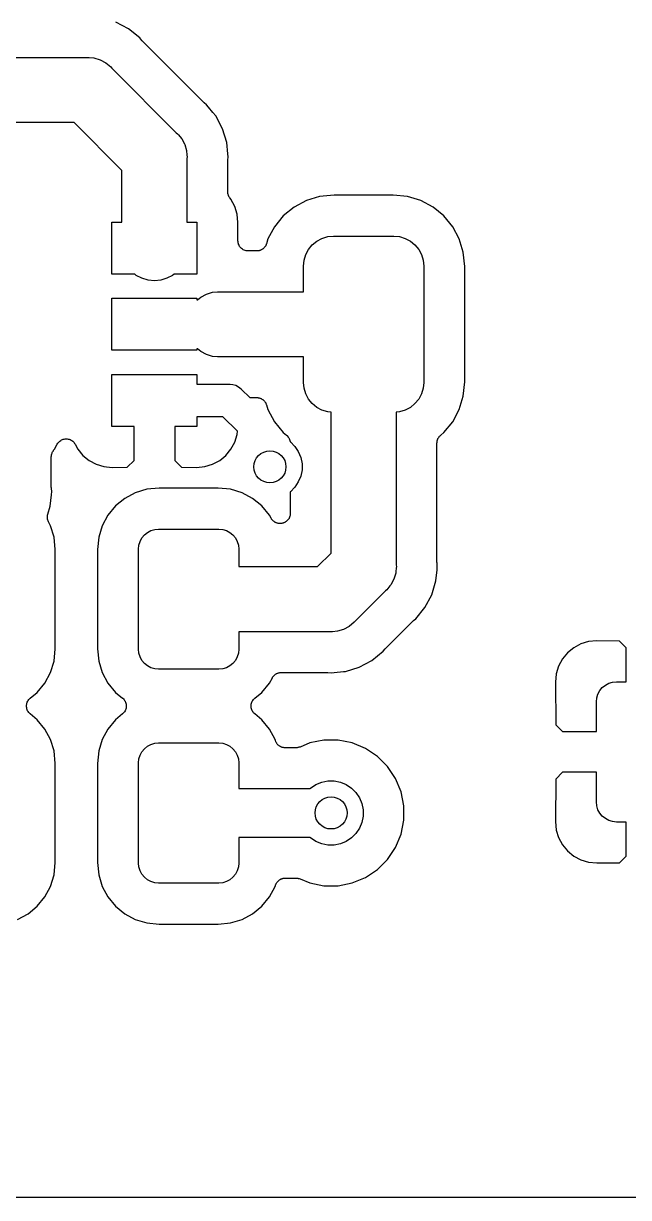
# Model space of a CAD drawing. Extents: x 105 to 193.4, y -145.7 to -72.2.
# Drawn here: x 135.41 to 142.95, y -145.67 to -131.03 of the extents above; entities that cross this region are included whole.
import ezdxf

# ---------------------------------------------------------------- set-up
doc = ezdxf.new("R2010")
doc.units = 0
doc.layers.add('BLACK', color=7, linetype='CONTINUOUS')

msp = doc.modelspace()

# ---------------------------------------------------------------- linework, layer by layer
at = {"layer": 'BLACK', "linetype": 'CONTINUOUS'}
for p, q in [((136.721, -131.092), (136.562, -131.007)), ((136.861, -131.206), (136.721, -131.092)), ((136.885, -131.236), (136.861, -131.206)), ((136.889, -131.24), (136.885, -131.236)), ((136.892, -131.244), (136.889, -131.24)), ((136.894, -131.246), (136.892, -131.244)), ((137.654, -132.006), (136.894, -131.246)), ((134.235, -131.45), (136.191, -131.45)), ((136.191, -131.45), (136.211, -131.448)), ((136.211, -131.448), (136.231, -131.45)), ((136.231, -131.45), (136.231, -131.45)), ((136.231, -131.45), (136.29, -131.455)), ((136.29, -131.455), (136.367, -131.479)), ((136.367, -131.479), (136.438, -131.516)), ((136.438, -131.516), (136.5, -131.567)), ((136.5, -131.567), (136.512, -131.583)), ((136.512, -131.583), (137.317, -132.388)), ((137.659, -132.01), (137.654, -132.006)), ((137.662, -132.014), (137.659, -132.01)), ((137.664, -132.015), (137.662, -132.014)), ((137.694, -132.039), (137.664, -132.015)), ((137.718, -132.07), (137.694, -132.039)), ((137.771, -132.134), (137.718, -132.07)), ((137.718, -132.07), (137.718, -132.07)), ((137.808, -132.179), (137.771, -132.134)), ((137.771, -132.134), (137.771, -132.134)), ((137.893, -132.338), (137.808, -132.179)), ((136.042, -132.262), (134.235, -132.262)), ((136.638, -132.858), (136.042, -132.262)), ((137.317, -132.388), (137.333, -132.4)), ((137.945, -132.51), (137.893, -132.338)), ((137.333, -132.4), (137.345, -132.416)), ((137.345, -132.416), (137.345, -132.416)), ((137.345, -132.416), (137.36, -132.433)), ((137.36, -132.433), (137.384, -132.462)), ((137.384, -132.462), (137.418, -132.527)), ((137.418, -132.527), (137.421, -132.533)), ((137.421, -132.533), (137.445, -132.61)), ((137.959, -132.65), (137.945, -132.51)), ((137.445, -132.61), (137.445, -132.611)), ((137.445, -132.611), (137.45, -132.669)), ((137.45, -132.669), (137.45, -132.669)), ((137.45, -132.669), (137.452, -132.689)), ((137.959, -132.651), (137.959, -132.65)), ((137.963, -132.689), (137.959, -132.651)), ((137.452, -132.689), (137.45, -132.709)), ((137.45, -132.709), (137.45, -133.502)), ((137.958, -132.739), (137.959, -132.733)), ((137.958, -132.74), (137.958, -132.739)), ((137.958, -133.124), (137.958, -132.74)), ((137.959, -132.728), (137.963, -132.689)), ((137.959, -132.733), (137.959, -132.728)), ((136.638, -133.502), (136.638, -132.858)), ((137.959, -133.13), (137.958, -133.124)), ((137.959, -133.135), (137.959, -133.13)), ((137.96, -133.142), (137.959, -133.135)), ((137.961, -133.149), (137.96, -133.142)), ((137.962, -133.154), (137.961, -133.149)), ((137.963, -133.16), (137.962, -133.154)), ((137.966, -133.166), (137.963, -133.16)), ((137.968, -133.173), (137.966, -133.166)), ((137.971, -133.177), (137.968, -133.173)), ((137.973, -133.183), (137.971, -133.177)), ((137.976, -133.188), (137.973, -133.183)), ((137.98, -133.194), (137.976, -133.188)), ((137.983, -133.199), (137.98, -133.194)), ((137.986, -133.203), (137.983, -133.199)), ((137.987, -133.205), (137.986, -133.203)), ((137.998, -133.218), (137.987, -133.205)), ((138.046, -133.307), (137.998, -133.218)), ((138.938, -133.234), (138.785, -133.316)), ((139.104, -133.184), (138.938, -133.234)), ((139.283, -133.166), (139.104, -133.184)), ((140.021, -133.166), (139.283, -133.166)), ((140.2, -133.184), (140.021, -133.166)), ((140.366, -133.234), (140.2, -133.184)), ((140.519, -133.316), (140.366, -133.234)), ((138.075, -133.402), (138.046, -133.307)), ((138.085, -133.508), (138.075, -133.402)), ((138.785, -133.316), (138.651, -133.426)), ((140.653, -133.426), (140.519, -133.316)), ((136.514, -134.152), (136.514, -133.502)), ((136.514, -133.502), (136.638, -133.502)), ((137.45, -133.502), (137.574, -133.502)), ((137.574, -133.502), (137.574, -134.152)), ((138.085, -133.736), (138.085, -133.508)), ((138.541, -133.56), (138.459, -133.713)), ((138.651, -133.426), (138.541, -133.56)), ((140.763, -133.56), (140.653, -133.426)), ((140.845, -133.713), (140.763, -133.56)), ((139.069, -133.74), (139.133, -133.706)), ((139.133, -133.706), (139.204, -133.684)), ((139.204, -133.684), (139.277, -133.677)), ((139.277, -133.677), (140.027, -133.677)), ((140.027, -133.677), (140.1, -133.684)), ((140.1, -133.684), (140.171, -133.706)), ((140.171, -133.706), (140.235, -133.74)), ((138.086, -133.748), (138.085, -133.736)), ((138.087, -133.759), (138.086, -133.748)), ((138.087, -133.76), (138.087, -133.759)), ((138.091, -133.772), (138.087, -133.76)), ((138.087, -133.76), (138.087, -133.76)), ((138.094, -133.783), (138.091, -133.772)), ((138.095, -133.784), (138.094, -133.783)), ((138.1, -133.795), (138.095, -133.784)), ((138.095, -133.784), (138.095, -133.784)), ((138.106, -133.805), (138.1, -133.795)), ((138.106, -133.806), (138.106, -133.805)), ((138.106, -133.805), (138.106, -133.805)), ((138.114, -133.815), (138.106, -133.806)), ((138.121, -133.824), (138.114, -133.815)), ((138.122, -133.825), (138.121, -133.824)), ((138.131, -133.833), (138.122, -133.825)), ((138.122, -133.825), (138.122, -133.825)), ((138.14, -133.84), (138.131, -133.833)), ((138.141, -133.841), (138.14, -133.84)), ((138.152, -133.847), (138.141, -133.841)), ((138.141, -133.841), (138.141, -133.841)), ((138.162, -133.852), (138.152, -133.847)), ((138.163, -133.853), (138.162, -133.852)), ((138.162, -133.852), (138.162, -133.852)), ((138.174, -133.856), (138.163, -133.853)), ((138.361, -133.855), (138.355, -133.857)), ((138.368, -133.853), (138.361, -133.855)), ((138.373, -133.85), (138.368, -133.853)), ((138.378, -133.848), (138.373, -133.85)), ((138.384, -133.845), (138.378, -133.848)), ((138.39, -133.841), (138.384, -133.845)), ((138.394, -133.838), (138.39, -133.841)), ((138.399, -133.835), (138.394, -133.838)), ((138.404, -133.83), (138.399, -133.835)), ((138.409, -133.826), (138.404, -133.83)), ((138.413, -133.821), (138.409, -133.826)), ((138.417, -133.817), (138.413, -133.821)), ((138.42, -133.812), (138.417, -133.817)), ((138.425, -133.807), (138.42, -133.812)), ((138.427, -133.802), (138.425, -133.807)), ((138.431, -133.797), (138.427, -133.802)), ((138.433, -133.791), (138.431, -133.797)), ((138.436, -133.785), (138.433, -133.791)), ((138.438, -133.779), (138.436, -133.785)), ((138.44, -133.774), (138.438, -133.779)), ((138.441, -133.772), (138.44, -133.774)), ((138.459, -133.713), (138.441, -133.772)), ((138.931, -133.908), (138.965, -133.844)), ((138.965, -133.844), (139.012, -133.787)), ((139.012, -133.787), (139.069, -133.74)), ((140.235, -133.74), (140.292, -133.787)), ((140.292, -133.787), (140.339, -133.844)), ((140.339, -133.844), (140.373, -133.908)), ((140.895, -133.879), (140.845, -133.713)), ((138.186, -133.86), (138.174, -133.856)), ((138.187, -133.86), (138.186, -133.86)), ((138.186, -133.86), (138.186, -133.86)), ((138.198, -133.861), (138.187, -133.86)), ((138.21, -133.863), (138.198, -133.861)), ((138.211, -133.863), (138.21, -133.863)), ((138.212, -133.863), (138.211, -133.863)), ((138.211, -133.863), (138.211, -133.863)), ((138.211, -133.863), (138.211, -133.863)), ((138.319, -133.863), (138.212, -133.863)), ((138.325, -133.862), (138.319, -133.863)), ((138.331, -133.862), (138.325, -133.862)), ((138.337, -133.861), (138.331, -133.862)), ((138.344, -133.86), (138.337, -133.861)), ((138.35, -133.859), (138.344, -133.86)), ((138.355, -133.857), (138.35, -133.859)), ((138.902, -134.052), (138.909, -133.979)), ((138.909, -133.979), (138.931, -133.908)), ((140.373, -133.908), (140.395, -133.979)), ((140.395, -133.979), (140.402, -134.052)), ((140.913, -134.058), (140.895, -133.879)), ((138.902, -134.371), (138.902, -134.052)), ((140.402, -134.052), (140.402, -135.502)), ((140.913, -135.496), (140.913, -134.058)), ((136.799, -134.152), (136.514, -134.152)), ((136.817, -134.167), (136.799, -134.152)), ((136.888, -134.204), (136.817, -134.167)), ((136.964, -134.228), (136.888, -134.204)), ((137.044, -134.235), (136.964, -134.228)), ((137.124, -134.228), (137.044, -134.235)), ((137.2, -134.204), (137.124, -134.228)), ((137.271, -134.167), (137.2, -134.204)), ((137.289, -134.152), (137.271, -134.167)), ((137.574, -134.152), (137.289, -134.152)), ((137.58, -134.472), (137.622, -134.437)), ((137.622, -134.437), (137.693, -134.4)), ((137.693, -134.4), (137.769, -134.376)), ((137.769, -134.376), (137.829, -134.371)), ((137.829, -134.371), (138.902, -134.371)), ((136.514, -135.102), (136.514, -134.452)), ((136.514, -134.452), (137.574, -134.452)), ((137.574, -134.452), (137.574, -134.472)), ((137.574, -134.472), (137.58, -134.472)), ((137.574, -135.102), (136.514, -135.102)), ((137.58, -135.082), (137.574, -135.082)), ((137.574, -135.082), (137.574, -135.102)), ((137.622, -135.117), (137.58, -135.082)), ((137.693, -135.154), (137.622, -135.117)), ((137.769, -135.178), (137.693, -135.154)), ((137.829, -135.183), (137.769, -135.178)), ((138.902, -135.183), (137.829, -135.183)), ((138.902, -135.502), (138.902, -135.183)), ((136.514, -136.052), (136.514, -135.402)), ((136.514, -135.402), (137.574, -135.402)), ((137.574, -135.402), (137.574, -135.524)), ((137.574, -135.524), (137.97, -135.524)), ((137.97, -135.524), (137.98, -135.523)), ((137.98, -135.523), (137.99, -135.524)), ((137.99, -135.524), (137.99, -135.524)), ((137.99, -135.524), (138.02, -135.527)), ((138.02, -135.527), (138.059, -135.538)), ((138.059, -135.538), (138.094, -135.557)), ((138.094, -135.557), (138.125, -135.583)), ((138.125, -135.583), (138.131, -135.59)), ((138.131, -135.59), (138.232, -135.691)), ((138.909, -135.575), (138.902, -135.502)), ((138.931, -135.646), (138.909, -135.575)), ((140.395, -135.575), (140.373, -135.646)), ((140.402, -135.502), (140.395, -135.575)), ((140.895, -135.675), (140.913, -135.496)), ((138.232, -135.691), (138.319, -135.691)), ((138.319, -135.691), (138.321, -135.691)), ((138.321, -135.691), (138.327, -135.692)), ((138.327, -135.692), (138.333, -135.692)), ((138.333, -135.692), (138.339, -135.693)), ((138.339, -135.693), (138.346, -135.694)), ((138.346, -135.694), (138.351, -135.696)), ((138.351, -135.696), (138.357, -135.697)), ((138.357, -135.697), (138.363, -135.7)), ((138.363, -135.7), (138.369, -135.702)), ((138.369, -135.702), (138.374, -135.704)), ((138.374, -135.704), (138.38, -135.707)), ((138.38, -135.707), (138.385, -135.71)), ((138.385, -135.71), (138.391, -135.714)), ((138.391, -135.714), (138.396, -135.717)), ((138.396, -135.717), (138.4, -135.72)), ((138.4, -135.72), (138.405, -135.725)), ((138.405, -135.725), (138.41, -135.73)), ((138.41, -135.73), (138.414, -135.734)), ((138.414, -135.734), (138.418, -135.738)), ((138.418, -135.738), (138.421, -135.744)), ((138.421, -135.744), (138.426, -135.749)), ((138.426, -135.749), (138.428, -135.754)), ((138.428, -135.754), (138.431, -135.759)), ((138.431, -135.759), (138.434, -135.765)), ((138.965, -135.71), (138.931, -135.646)), ((139.012, -135.767), (138.965, -135.71)), ((140.339, -135.71), (140.292, -135.767)), ((140.373, -135.646), (140.339, -135.71)), ((140.845, -135.841), (140.895, -135.675)), ((138.434, -135.765), (138.437, -135.771)), ((138.437, -135.771), (138.439, -135.776)), ((138.439, -135.776), (138.441, -135.782)), ((138.441, -135.782), (138.459, -135.841)), ((138.459, -135.841), (138.541, -135.994)), ((139.069, -135.814), (139.012, -135.767)), ((139.133, -135.848), (139.069, -135.814)), ((139.204, -135.87), (139.133, -135.848)), ((139.246, -135.874), (139.204, -135.87)), ((139.246, -137.632), (139.246, -135.874)), ((140.1, -135.87), (140.058, -135.874)), ((140.058, -135.874), (140.058, -137.78)), ((140.171, -135.848), (140.1, -135.87)), ((140.235, -135.814), (140.171, -135.848)), ((140.292, -135.767), (140.235, -135.814)), ((140.763, -135.994), (140.845, -135.841)), ((136.79, -136.052), (136.514, -136.052)), ((136.79, -136.476), (136.79, -136.052)), ((137.574, -136.052), (137.298, -136.052)), ((137.298, -136.052), (137.298, -136.476)), ((137.574, -135.93), (137.574, -136.052)), ((137.896, -135.93), (137.574, -135.93)), ((138.079, -136.112), (137.896, -135.93)), ((138.541, -135.994), (138.651, -136.128)), ((140.653, -136.128), (140.763, -135.994)), ((138.046, -136.247), (138.075, -136.152)), ((138.075, -136.152), (138.079, -136.112)), ((138.651, -136.128), (138.691, -136.161)), ((138.691, -136.161), (138.693, -136.162)), ((138.693, -136.162), (138.696, -136.166)), ((138.696, -136.166), (138.701, -136.17)), ((138.701, -136.17), (138.705, -136.175)), ((138.705, -136.175), (138.71, -136.18)), ((138.71, -136.18), (138.713, -136.185)), ((138.713, -136.185), (138.716, -136.189)), ((138.716, -136.189), (138.72, -136.195)), ((138.72, -136.195), (138.723, -136.201)), ((140.582, -136.199), (140.585, -136.194)), ((140.585, -136.194), (140.589, -136.188)), ((140.589, -136.188), (140.592, -136.183)), ((140.592, -136.183), (140.595, -136.179)), ((140.595, -136.179), (140.6, -136.174)), ((140.6, -136.174), (140.605, -136.169)), ((140.605, -136.169), (140.609, -136.165)), ((140.609, -136.165), (140.613, -136.161)), ((140.613, -136.161), (140.653, -136.128)), ((135.787, -136.349), (135.798, -136.336)), ((135.798, -136.336), (135.832, -136.273)), ((135.832, -136.273), (135.833, -136.272)), ((135.833, -136.271), (135.84, -136.261)), ((135.833, -136.272), (135.833, -136.271)), ((135.833, -136.272), (135.833, -136.272)), ((135.833, -136.272), (135.833, -136.272)), ((135.84, -136.261), (135.847, -136.251)), ((135.847, -136.251), (135.856, -136.242)), ((135.847, -136.251), (135.847, -136.251)), ((135.847, -136.251), (135.847, -136.251)), ((135.856, -136.242), (135.864, -136.234)), ((135.864, -136.234), (135.864, -136.234)), ((135.864, -136.234), (135.865, -136.234)), ((135.865, -136.234), (135.875, -136.227)), ((135.875, -136.227), (135.885, -136.22)), ((135.885, -136.22), (135.897, -136.215)), ((135.885, -136.22), (135.885, -136.22)), ((135.885, -136.22), (135.885, -136.22)), ((135.897, -136.215), (135.908, -136.211)), ((135.908, -136.211), (135.92, -136.209)), ((135.908, -136.211), (135.908, -136.211)), ((135.908, -136.211), (135.908, -136.211)), ((135.92, -136.209), (135.932, -136.206)), ((135.932, -136.206), (135.932, -136.206)), ((135.932, -136.206), (135.933, -136.206)), ((135.933, -136.206), (135.945, -136.206)), ((135.945, -136.206), (135.957, -136.206)), ((135.957, -136.206), (135.957, -136.206)), ((135.957, -136.206), (135.958, -136.206)), ((135.958, -136.206), (135.969, -136.209)), ((135.969, -136.209), (135.981, -136.211)), ((135.981, -136.211), (135.982, -136.211)), ((135.982, -136.211), (135.982, -136.211)), ((135.982, -136.211), (135.993, -136.216)), ((135.993, -136.216), (136.004, -136.221)), ((136.004, -136.221), (136.004, -136.221)), ((136.004, -136.221), (136.005, -136.221)), ((136.005, -136.221), (136.015, -136.228)), ((136.015, -136.228), (136.025, -136.235)), ((136.025, -136.235), (136.025, -136.235)), ((136.025, -136.235), (136.025, -136.235)), ((136.025, -136.235), (136.034, -136.244)), ((136.034, -136.244), (136.042, -136.252)), ((136.042, -136.252), (136.042, -136.252)), ((136.042, -136.252), (136.043, -136.253)), ((136.043, -136.253), (136.049, -136.263)), ((136.049, -136.263), (136.056, -136.273)), ((136.056, -136.273), (136.09, -136.336)), ((136.09, -136.336), (136.153, -136.413)), ((137.935, -136.413), (137.998, -136.336)), ((137.998, -136.336), (138.046, -136.247)), ((138.723, -136.201), (138.725, -136.206)), ((138.725, -136.206), (138.728, -136.211)), ((138.728, -136.211), (138.73, -136.218)), ((138.73, -136.218), (138.733, -136.224)), ((138.733, -136.224), (138.734, -136.229)), ((138.734, -136.229), (138.735, -136.235)), ((138.735, -136.235), (138.736, -136.241)), ((138.736, -136.241), (138.736, -136.242)), ((138.736, -136.242), (138.739, -136.244)), ((138.739, -136.244), (138.795, -136.3)), ((138.795, -136.3), (138.838, -136.366)), ((140.566, -136.258), (140.567, -136.252)), ((140.566, -136.259), (140.566, -136.258)), ((140.566, -137.749), (140.566, -136.259)), ((140.567, -136.246), (140.568, -136.24)), ((140.567, -136.252), (140.567, -136.246)), ((140.568, -136.24), (140.569, -136.233)), ((140.569, -136.233), (140.571, -136.228)), ((140.571, -136.228), (140.572, -136.222)), ((140.572, -136.222), (140.575, -136.216)), ((140.575, -136.216), (140.577, -136.209)), ((140.577, -136.209), (140.579, -136.204)), ((140.579, -136.204), (140.582, -136.199)), ((135.758, -136.428), (135.759, -136.423)), ((135.758, -136.43), (135.758, -136.428)), ((135.758, -136.814), (135.758, -136.43)), ((135.759, -136.417), (135.76, -136.41)), ((135.759, -136.423), (135.759, -136.417)), ((135.76, -136.41), (135.761, -136.403)), ((135.761, -136.403), (135.763, -136.398)), ((135.763, -136.398), (135.764, -136.393)), ((135.764, -136.393), (135.767, -136.386)), ((135.767, -136.386), (135.769, -136.38)), ((135.769, -136.38), (135.771, -136.375)), ((135.771, -136.375), (135.773, -136.37)), ((135.773, -136.37), (135.777, -136.364)), ((135.777, -136.364), (135.781, -136.358)), ((135.781, -136.358), (135.784, -136.354)), ((135.784, -136.354), (135.787, -136.349)), ((136.153, -136.413), (136.23, -136.476)), ((136.23, -136.476), (136.319, -136.524)), ((136.705, -136.561), (136.79, -136.476)), ((137.298, -136.476), (137.383, -136.561)), ((137.769, -136.524), (137.858, -136.476)), ((137.858, -136.476), (137.935, -136.413)), ((138.838, -136.366), (138.869, -136.438)), ((138.869, -136.438), (138.884, -136.516)), ((136.319, -136.524), (136.414, -136.553)), ((136.414, -136.553), (136.519, -136.563)), ((136.519, -136.563), (136.705, -136.561)), ((137.383, -136.561), (137.569, -136.563)), ((137.569, -136.563), (137.674, -136.553)), ((137.674, -136.553), (137.769, -136.524)), ((138.884, -136.594), (138.869, -136.672)), ((138.884, -136.516), (138.884, -136.594)), ((138.838, -136.744), (138.795, -136.81)), ((138.869, -136.672), (138.838, -136.744)), ((135.745, -137.044), (135.759, -136.904)), ((135.759, -136.819), (135.758, -136.814)), ((135.759, -136.824), (135.759, -136.819)), ((135.759, -136.826), (135.759, -136.824)), ((135.763, -136.865), (135.759, -136.826)), ((135.759, -136.903), (135.763, -136.865)), ((135.759, -136.904), (135.759, -136.903)), ((136.805, -136.878), (136.674, -136.949)), ((136.948, -136.835), (136.805, -136.878)), ((137.102, -136.82), (136.948, -136.835)), ((137.84, -136.82), (137.102, -136.82)), ((137.994, -136.835), (137.84, -136.82)), ((138.137, -136.878), (137.994, -136.835)), ((138.268, -136.949), (138.137, -136.878)), ((138.739, -136.866), (138.738, -136.867)), ((138.738, -136.867), (138.738, -137.137)), ((138.795, -136.81), (138.739, -136.866)), ((135.714, -137.147), (135.745, -137.044)), ((136.558, -137.043), (136.464, -137.159)), ((136.674, -136.949), (136.558, -137.043)), ((138.384, -137.043), (138.268, -136.949)), ((138.478, -137.159), (138.384, -137.043)), ((135.709, -137.17), (135.712, -137.158)), ((135.709, -137.171), (135.709, -137.17)), ((135.709, -137.17), (135.709, -137.17)), ((135.709, -137.183), (135.709, -137.171)), ((135.709, -137.194), (135.709, -137.183)), ((135.709, -137.195), (135.709, -137.194)), ((135.709, -137.196), (135.709, -137.195)), ((135.711, -137.207), (135.709, -137.196)), ((135.714, -137.219), (135.711, -137.207)), ((135.712, -137.158), (135.714, -137.147)), ((135.714, -137.22), (135.714, -137.219)), ((135.714, -137.219), (135.714, -137.219)), ((135.718, -137.231), (135.714, -137.22)), ((136.464, -137.159), (136.393, -137.29)), ((138.499, -137.196), (138.478, -137.159)), ((138.502, -137.202), (138.499, -137.196)), ((138.505, -137.207), (138.502, -137.202)), ((138.509, -137.212), (138.505, -137.207)), ((138.512, -137.217), (138.509, -137.212)), ((138.517, -137.221), (138.512, -137.217)), ((138.52, -137.226), (138.517, -137.221)), ((138.704, -137.222), (138.699, -137.227)), ((138.708, -137.218), (138.704, -137.222)), ((138.711, -137.213), (138.708, -137.218)), ((138.715, -137.208), (138.711, -137.213)), ((138.718, -137.203), (138.715, -137.208)), ((138.722, -137.198), (138.718, -137.203)), ((138.724, -137.192), (138.722, -137.198)), ((138.727, -137.187), (138.724, -137.192)), ((138.729, -137.181), (138.727, -137.187)), ((138.732, -137.175), (138.729, -137.181)), ((138.733, -137.169), (138.732, -137.175)), ((138.735, -137.163), (138.733, -137.169)), ((138.736, -137.157), (138.735, -137.163)), ((138.737, -137.151), (138.736, -137.157)), ((138.738, -137.138), (138.737, -137.144)), ((138.737, -137.144), (138.737, -137.151)), ((138.738, -137.137), (138.738, -137.138)), ((135.723, -137.242), (135.718, -137.231)), ((135.723, -137.243), (135.723, -137.242)), ((135.724, -137.243), (135.723, -137.243)), ((135.723, -137.243), (135.723, -137.243)), ((135.723, -137.243), (135.723, -137.243)), ((135.749, -137.29), (135.724, -137.243)), ((135.792, -137.433), (135.749, -137.29)), ((136.393, -137.29), (136.35, -137.433)), ((136.957, -137.373), (137, -137.35)), ((137, -137.35), (137.047, -137.336)), ((137.047, -137.336), (137.096, -137.331)), ((137.096, -137.331), (137.846, -137.331)), ((137.846, -137.331), (137.895, -137.336)), ((137.895, -137.336), (137.942, -137.35)), ((137.942, -137.35), (137.985, -137.373)), ((138.525, -137.23), (138.52, -137.226)), ((138.53, -137.235), (138.525, -137.23)), ((138.535, -137.238), (138.53, -137.235)), ((138.54, -137.242), (138.535, -137.238)), ((138.545, -137.245), (138.54, -137.242)), ((138.55, -137.248), (138.545, -137.245)), ((138.556, -137.251), (138.55, -137.248)), ((138.561, -137.254), (138.556, -137.251)), ((138.567, -137.256), (138.561, -137.254)), ((138.573, -137.258), (138.567, -137.256)), ((138.579, -137.259), (138.573, -137.258)), ((138.585, -137.261), (138.579, -137.259)), ((138.591, -137.262), (138.585, -137.261)), ((138.598, -137.263), (138.591, -137.262)), ((138.604, -137.263), (138.598, -137.263)), ((138.61, -137.264), (138.604, -137.263)), ((138.616, -137.263), (138.61, -137.264)), ((138.622, -137.263), (138.616, -137.263)), ((138.628, -137.262), (138.622, -137.263)), ((138.634, -137.261), (138.628, -137.262)), ((138.64, -137.26), (138.634, -137.261)), ((138.647, -137.258), (138.64, -137.26)), ((138.652, -137.256), (138.647, -137.258)), ((138.658, -137.254), (138.652, -137.256)), ((138.664, -137.251), (138.658, -137.254)), ((138.67, -137.249), (138.664, -137.251)), ((138.675, -137.246), (138.67, -137.249)), ((138.68, -137.243), (138.675, -137.246)), ((138.685, -137.239), (138.68, -137.243)), ((138.69, -137.235), (138.685, -137.239)), ((138.695, -137.231), (138.69, -137.235)), ((138.699, -137.227), (138.695, -137.231)), ((135.807, -137.587), (135.792, -137.433)), ((136.35, -137.433), (136.335, -137.587)), ((136.851, -137.532), (136.865, -137.485)), ((136.865, -137.485), (136.888, -137.442)), ((136.888, -137.442), (136.919, -137.404)), ((136.919, -137.404), (136.957, -137.373)), ((137.985, -137.373), (138.023, -137.404)), ((138.023, -137.404), (138.054, -137.442)), ((138.054, -137.442), (138.077, -137.485)), ((138.077, -137.485), (138.091, -137.532)), ((135.807, -138.825), (135.807, -137.587)), ((136.335, -137.587), (136.335, -138.825)), ((136.846, -137.581), (136.851, -137.532)), ((136.846, -138.831), (136.846, -137.581)), ((138.091, -137.532), (138.096, -137.581)), ((138.096, -137.581), (138.096, -137.8)), ((139.078, -137.8), (139.246, -137.632)), ((138.096, -137.8), (139.078, -137.8)), ((140.058, -137.78), (140.06, -137.8)), ((140.06, -137.8), (140.058, -137.82)), ((140.567, -137.754), (140.566, -137.749)), ((140.567, -137.76), (140.567, -137.754)), ((140.567, -137.761), (140.567, -137.76)), ((140.571, -137.8), (140.567, -137.761)), ((140.567, -137.839), (140.571, -137.8)), ((140.037, -137.931), (140.029, -137.956)), ((140.053, -137.88), (140.037, -137.931)), ((140.054, -137.863), (140.053, -137.88)), ((140.058, -137.82), (140.054, -137.863)), ((140.058, -137.82), (140.058, -137.82)), ((140.553, -137.979), (140.567, -137.839)), ((140.567, -137.839), (140.567, -137.839)), ((139.925, -138.101), (139.547, -138.479)), ((139.941, -138.089), (139.925, -138.101)), ((139.953, -138.073), (139.941, -138.089)), ((139.98, -138.041), (139.953, -138.073)), ((139.953, -138.073), (139.953, -138.073)), ((139.992, -138.027), (139.98, -138.041)), ((140.029, -137.956), (139.992, -138.027)), ((140.501, -138.152), (140.553, -137.979)), ((140.416, -138.31), (140.501, -138.152)), ((140.302, -138.45), (140.416, -138.31)), ((139.535, -138.495), (139.473, -138.546)), ((139.547, -138.479), (139.535, -138.495)), ((139.929, -138.816), (140.262, -138.483)), ((140.262, -138.483), (140.264, -138.482)), ((140.264, -138.482), (140.268, -138.478)), ((140.268, -138.478), (140.272, -138.474)), ((140.272, -138.474), (140.302, -138.45)), ((139.226, -138.612), (138.096, -138.612)), ((138.096, -138.612), (138.096, -138.831)), ((139.246, -138.614), (139.226, -138.612)), ((139.266, -138.612), (139.246, -138.614)), ((139.326, -138.607), (139.266, -138.612)), ((139.266, -138.612), (139.266, -138.612)), ((139.402, -138.583), (139.326, -138.607)), ((139.473, -138.546), (139.402, -138.583)), ((135.792, -138.979), (135.807, -138.825)), ((136.335, -138.825), (136.35, -138.979)), ((136.851, -138.88), (136.846, -138.831)), ((138.096, -138.831), (138.091, -138.88)), ((139.896, -138.856), (139.92, -138.826)), ((139.92, -138.826), (139.922, -138.824)), ((139.922, -138.824), (139.925, -138.821)), ((139.925, -138.821), (139.929, -138.816)), ((142.271, -138.812), (142.194, -138.875)), ((142.36, -138.764), (142.271, -138.812)), ((142.455, -138.735), (142.36, -138.764)), ((142.561, -138.725), (142.455, -138.735)), ((142.841, -138.728), (142.561, -138.725)), ((142.926, -138.812), (142.841, -138.728)), ((142.926, -139.236), (142.926, -138.812)), ((135.749, -139.122), (135.792, -138.979)), ((136.35, -138.979), (136.393, -139.122)), ((136.865, -138.927), (136.851, -138.88)), ((136.888, -138.97), (136.865, -138.927)), ((136.919, -139.008), (136.888, -138.97)), ((138.054, -138.97), (138.023, -139.008)), ((138.077, -138.927), (138.054, -138.97)), ((138.091, -138.88), (138.077, -138.927)), ((139.598, -139.055), (139.756, -138.97)), ((139.756, -138.97), (139.896, -138.856)), ((142.131, -138.952), (142.083, -139.041)), ((142.194, -138.875), (142.131, -138.952)), ((135.678, -139.253), (135.749, -139.122)), ((136.393, -139.122), (136.464, -139.253)), ((136.957, -139.039), (136.919, -139.008)), ((137, -139.062), (136.957, -139.039)), ((137.047, -139.076), (137, -139.062)), ((137.096, -139.081), (137.047, -139.076)), ((137.846, -139.081), (137.096, -139.081)), ((137.895, -139.076), (137.846, -139.081)), ((137.942, -139.062), (137.895, -139.076)), ((137.985, -139.039), (137.942, -139.062)), ((138.023, -139.008), (137.985, -139.039)), ((138.584, -139.128), (138.59, -139.125)), ((138.59, -139.125), (138.596, -139.124)), ((138.596, -139.124), (138.601, -139.123)), ((138.601, -139.123), (138.608, -139.122)), ((138.608, -139.122), (138.614, -139.121)), ((138.614, -139.121), (138.62, -139.121)), ((138.62, -139.121), (138.626, -139.12)), ((138.626, -139.12), (139.195, -139.12)), ((139.195, -139.12), (139.197, -139.12)), ((139.197, -139.12), (139.202, -139.121)), ((139.202, -139.121), (139.207, -139.121)), ((139.207, -139.121), (139.246, -139.125)), ((139.246, -139.125), (139.285, -139.121)), ((139.285, -139.121), (139.4, -139.11)), ((139.285, -139.121), (139.285, -139.121)), ((139.4, -139.11), (139.425, -139.107)), ((139.425, -139.107), (139.598, -139.055)), ((142.083, -139.041), (142.054, -139.136)), ((135.584, -139.369), (135.678, -139.253)), ((136.464, -139.253), (136.558, -139.369)), ((138.384, -139.369), (138.478, -139.253)), ((138.478, -139.253), (138.514, -139.188)), ((138.514, -139.186), (138.518, -139.181)), ((138.514, -139.188), (138.514, -139.186)), ((138.518, -139.181), (138.52, -139.176)), ((138.52, -139.176), (138.525, -139.171)), ((138.525, -139.171), (138.528, -139.166)), ((138.528, -139.166), (138.532, -139.162)), ((138.532, -139.162), (138.536, -139.157)), ((138.536, -139.157), (138.541, -139.153)), ((138.541, -139.153), (138.546, -139.148)), ((138.546, -139.148), (138.551, -139.145)), ((138.551, -139.145), (138.555, -139.142)), ((138.555, -139.142), (138.561, -139.138)), ((138.561, -139.138), (138.567, -139.135)), ((138.567, -139.135), (138.572, -139.133)), ((138.572, -139.133), (138.577, -139.13)), ((138.577, -139.13), (138.584, -139.128)), ((142.054, -139.136), (142.044, -139.242)), ((142.044, -139.242), (142.047, -139.772)), ((142.666, -139.278), (142.709, -139.255)), ((142.709, -139.255), (142.756, -139.241)), ((142.756, -139.241), (142.805, -139.236)), ((142.805, -139.236), (142.926, -139.236)), ((135.495, -139.441), (135.584, -139.369)), ((136.558, -139.369), (136.647, -139.441)), ((138.295, -139.441), (138.384, -139.369)), ((142.56, -139.437), (142.574, -139.39)), ((142.574, -139.39), (142.597, -139.347)), ((142.597, -139.347), (142.628, -139.309)), ((142.628, -139.309), (142.666, -139.278)), ((135.449, -139.527), (135.45, -139.526)), ((135.449, -139.539), (135.449, -139.527)), ((135.449, -139.551), (135.449, -139.539)), ((135.452, -139.563), (135.449, -139.551)), ((135.449, -139.551), (135.449, -139.551)), ((135.449, -139.551), (135.449, -139.551)), ((135.45, -139.526), (135.452, -139.514)), ((135.45, -139.526), (135.45, -139.526)), ((135.452, -139.514), (135.454, -139.502)), ((135.454, -139.575), (135.452, -139.563)), ((135.454, -139.502), (135.455, -139.502)), ((135.455, -139.502), (135.459, -139.491)), ((135.455, -139.502), (135.455, -139.502)), ((135.459, -139.491), (135.464, -139.479)), ((135.464, -139.479), (135.471, -139.469)), ((135.464, -139.479), (135.464, -139.479)), ((135.464, -139.479), (135.464, -139.479)), ((135.471, -139.469), (135.478, -139.459)), ((135.478, -139.458), (135.487, -139.45)), ((135.478, -139.459), (135.478, -139.458)), ((135.478, -139.459), (135.478, -139.459)), ((135.487, -139.45), (135.495, -139.441)), ((136.647, -139.441), (136.647, -139.442)), ((136.647, -139.442), (136.648, -139.442)), ((136.648, -139.442), (136.648, -139.442)), ((136.648, -139.442), (136.648, -139.442)), ((136.648, -139.442), (136.657, -139.451)), ((136.657, -139.451), (136.665, -139.46)), ((136.665, -139.46), (136.665, -139.46)), ((136.665, -139.46), (136.665, -139.46)), ((136.665, -139.46), (136.672, -139.47)), ((136.672, -139.47), (136.679, -139.48)), ((136.679, -139.48), (136.679, -139.481)), ((136.679, -139.481), (136.679, -139.481)), ((136.679, -139.481), (136.683, -139.492)), ((136.683, -139.492), (136.688, -139.503)), ((136.688, -139.503), (136.688, -139.504)), ((136.688, -139.504), (136.688, -139.504)), ((136.688, -139.504), (136.69, -139.516)), ((136.69, -139.565), (136.688, -139.577)), ((136.69, -139.516), (136.693, -139.528)), ((136.692, -139.553), (136.69, -139.565)), ((136.693, -139.552), (136.692, -139.553)), ((136.692, -139.553), (136.692, -139.553)), ((136.693, -139.528), (136.693, -139.528)), ((136.693, -139.528), (136.693, -139.528)), ((136.693, -139.528), (136.693, -139.54)), ((136.693, -139.54), (136.693, -139.552)), ((138.249, -139.527), (138.25, -139.526)), ((138.249, -139.539), (138.249, -139.527)), ((138.249, -139.551), (138.249, -139.539)), ((138.252, -139.563), (138.249, -139.551)), ((138.249, -139.551), (138.249, -139.551)), ((138.249, -139.551), (138.249, -139.551)), ((138.25, -139.526), (138.252, -139.514)), ((138.25, -139.526), (138.25, -139.526)), ((138.252, -139.514), (138.254, -139.502)), ((138.254, -139.575), (138.252, -139.563)), ((138.254, -139.502), (138.255, -139.502)), ((138.255, -139.502), (138.259, -139.491)), ((138.255, -139.502), (138.255, -139.502)), ((138.259, -139.491), (138.264, -139.479)), ((138.264, -139.479), (138.271, -139.469)), ((138.264, -139.479), (138.264, -139.479)), ((138.264, -139.479), (138.264, -139.479)), ((138.271, -139.469), (138.278, -139.459)), ((138.278, -139.458), (138.287, -139.45)), ((138.278, -139.459), (138.278, -139.458)), ((138.278, -139.459), (138.278, -139.459)), ((138.287, -139.45), (138.295, -139.441)), ((142.555, -139.486), (142.56, -139.437)), ((142.555, -139.857), (142.555, -139.486)), ((135.454, -139.576), (135.454, -139.575)), ((135.454, -139.575), (135.454, -139.575)), ((135.459, -139.587), (135.454, -139.576)), ((135.463, -139.598), (135.459, -139.587)), ((135.463, -139.599), (135.463, -139.598)), ((135.463, -139.598), (135.463, -139.598)), ((135.47, -139.609), (135.463, -139.599)), ((135.477, -139.619), (135.47, -139.609)), ((135.485, -139.628), (135.477, -139.619)), ((135.477, -139.619), (135.477, -139.619)), ((135.477, -139.619), (135.477, -139.619)), ((135.494, -139.637), (135.485, -139.628)), ((135.495, -139.637), (135.494, -139.637)), ((135.494, -139.637), (135.494, -139.637)), ((135.494, -139.637), (135.494, -139.637)), ((135.495, -139.638), (135.495, -139.637)), ((135.584, -139.71), (135.495, -139.638)), ((135.678, -139.826), (135.584, -139.71)), ((136.558, -139.71), (136.464, -139.826)), ((136.647, -139.638), (136.558, -139.71)), ((136.655, -139.629), (136.647, -139.638)), ((136.664, -139.621), (136.655, -139.629)), ((136.671, -139.61), (136.664, -139.62)), ((136.664, -139.62), (136.664, -139.62)), ((136.664, -139.62), (136.664, -139.621)), ((136.678, -139.6), (136.671, -139.61)), ((136.683, -139.588), (136.678, -139.6)), ((136.678, -139.6), (136.678, -139.6)), ((136.678, -139.6), (136.678, -139.6)), ((136.687, -139.577), (136.683, -139.588)), ((136.688, -139.577), (136.687, -139.577)), ((136.687, -139.577), (136.687, -139.577)), ((138.254, -139.576), (138.254, -139.575)), ((138.254, -139.575), (138.254, -139.575)), ((138.259, -139.587), (138.254, -139.576)), ((138.263, -139.598), (138.259, -139.587)), ((138.263, -139.599), (138.263, -139.598)), ((138.263, -139.598), (138.263, -139.598)), ((138.27, -139.609), (138.263, -139.599)), ((138.277, -139.619), (138.27, -139.609)), ((138.285, -139.628), (138.277, -139.619)), ((138.277, -139.619), (138.277, -139.619)), ((138.277, -139.619), (138.277, -139.619)), ((138.294, -139.637), (138.285, -139.628)), ((138.295, -139.637), (138.294, -139.637)), ((138.294, -139.637), (138.294, -139.637)), ((138.294, -139.637), (138.294, -139.637)), ((138.295, -139.638), (138.295, -139.637)), ((138.384, -139.71), (138.295, -139.638)), ((138.478, -139.826), (138.384, -139.71)), ((135.749, -139.957), (135.678, -139.826)), ((136.464, -139.826), (136.393, -139.957)), ((138.549, -139.957), (138.478, -139.826)), ((142.047, -139.772), (142.131, -139.857)), ((142.131, -139.857), (142.555, -139.857)), ((135.792, -140.1), (135.749, -139.957)), ((136.393, -139.957), (136.35, -140.1)), ((137, -140.017), (137.047, -140.003)), ((137.047, -140.003), (137.096, -139.998)), ((137.096, -139.998), (137.846, -139.998)), ((137.846, -139.998), (137.895, -140.003)), ((137.895, -140.003), (137.942, -140.017)), ((138.553, -139.97), (138.549, -139.957)), ((138.555, -139.975), (138.553, -139.97)), ((138.556, -139.981), (138.555, -139.975)), ((138.559, -139.987), (138.556, -139.981)), ((138.562, -139.993), (138.559, -139.987)), ((138.565, -139.998), (138.562, -139.993)), ((138.568, -140.003), (138.565, -139.998)), ((138.572, -140.008), (138.568, -140.003)), ((138.981, -140), (138.859, -140.051)), ((139.157, -139.965), (138.981, -140)), ((139.335, -139.965), (139.157, -139.965)), ((139.511, -140), (139.335, -139.965)), ((139.676, -140.068), (139.511, -140)), ((135.807, -140.254), (135.792, -140.1)), ((136.35, -140.1), (136.335, -140.254)), ((136.851, -140.199), (136.865, -140.152)), ((136.865, -140.152), (136.888, -140.109)), ((136.888, -140.109), (136.919, -140.071)), ((136.919, -140.071), (136.957, -140.04)), ((136.957, -140.04), (137, -140.017)), ((137.942, -140.017), (137.985, -140.04)), ((137.985, -140.04), (138.023, -140.071)), ((138.023, -140.071), (138.054, -140.109)), ((138.054, -140.109), (138.077, -140.152)), ((138.077, -140.152), (138.091, -140.199)), ((138.576, -140.014), (138.572, -140.008)), ((138.58, -140.018), (138.576, -140.014)), ((138.583, -140.022), (138.58, -140.018)), ((138.588, -140.026), (138.583, -140.022)), ((138.593, -140.031), (138.588, -140.026)), ((138.598, -140.034), (138.593, -140.031)), ((138.602, -140.038), (138.598, -140.034)), ((138.608, -140.041), (138.602, -140.038)), ((138.614, -140.045), (138.608, -140.041)), ((138.619, -140.047), (138.614, -140.045)), ((138.624, -140.05), (138.619, -140.047)), ((138.63, -140.052), (138.624, -140.05)), ((138.637, -140.055), (138.63, -140.052)), ((138.642, -140.056), (138.637, -140.055)), ((138.648, -140.057), (138.642, -140.056)), ((138.654, -140.058), (138.648, -140.057)), ((138.661, -140.06), (138.654, -140.058)), ((138.667, -140.06), (138.661, -140.06)), ((138.672, -140.06), (138.667, -140.06)), ((138.674, -140.06), (138.672, -140.06)), ((138.81, -140.06), (138.674, -140.06)), ((138.822, -140.059), (138.81, -140.06)), ((138.833, -140.058), (138.822, -140.059)), ((138.834, -140.058), (138.833, -140.058)), ((138.835, -140.058), (138.834, -140.058)), ((138.846, -140.054), (138.835, -140.058)), ((138.857, -140.051), (138.846, -140.054)), ((138.859, -140.051), (138.857, -140.051)), ((138.859, -140.051), (138.859, -140.051)), ((138.859, -140.051), (138.859, -140.051)), ((138.859, -140.051), (138.859, -140.051)), ((139.825, -140.168), (139.676, -140.068)), ((135.807, -141.492), (135.807, -140.254)), ((136.335, -140.254), (136.335, -141.492)), ((136.846, -140.248), (136.851, -140.199)), ((136.846, -141.498), (136.846, -140.248)), ((138.091, -140.199), (138.096, -140.248)), ((138.096, -140.248), (138.096, -140.568)), ((139.951, -140.294), (139.825, -140.168)), ((140.051, -140.443), (139.951, -140.294)), ((140.119, -140.608), (140.051, -140.443)), ((142.131, -140.365), (142.047, -140.45)), ((142.555, -140.365), (142.131, -140.365)), ((142.555, -140.736), (142.555, -140.365)), ((138.096, -140.568), (138.985, -140.568)), ((138.985, -140.568), (138.991, -140.562)), ((138.991, -140.562), (139.057, -140.519)), ((139.057, -140.519), (139.129, -140.488)), ((139.129, -140.488), (139.207, -140.473)), ((139.207, -140.473), (139.285, -140.473)), ((139.285, -140.473), (139.363, -140.488)), ((139.363, -140.488), (139.435, -140.519)), ((139.435, -140.519), (139.501, -140.562)), ((139.501, -140.562), (139.557, -140.618)), ((142.047, -140.45), (142.044, -140.98)), ((139.557, -140.618), (139.6, -140.684)), ((139.6, -140.684), (139.631, -140.756)), ((140.154, -140.784), (140.119, -140.608)), ((142.56, -140.785), (142.555, -140.736)), ((139.631, -140.756), (139.646, -140.834)), ((139.646, -140.834), (139.646, -140.912)), ((140.154, -140.962), (140.154, -140.784)), ((142.574, -140.832), (142.56, -140.785)), ((142.597, -140.875), (142.574, -140.832)), ((142.628, -140.913), (142.597, -140.875)), ((139.631, -140.99), (139.6, -141.062)), ((139.646, -140.912), (139.631, -140.99)), ((140.119, -141.138), (140.154, -140.962)), ((142.044, -140.98), (142.054, -141.086)), ((142.666, -140.944), (142.628, -140.913)), ((142.709, -140.967), (142.666, -140.944)), ((142.756, -140.981), (142.709, -140.967)), ((142.805, -140.986), (142.756, -140.981)), ((142.926, -140.986), (142.805, -140.986)), ((142.926, -141.41), (142.926, -140.986)), ((139.557, -141.128), (139.501, -141.184)), ((139.6, -141.062), (139.557, -141.128)), ((140.051, -141.303), (140.119, -141.138)), ((142.054, -141.086), (142.083, -141.181)), ((138.985, -141.178), (138.096, -141.178)), ((138.096, -141.178), (138.096, -141.498)), ((138.991, -141.184), (138.985, -141.178)), ((139.057, -141.227), (138.991, -141.184)), ((139.129, -141.258), (139.057, -141.227)), ((139.207, -141.273), (139.129, -141.258)), ((139.285, -141.273), (139.207, -141.273)), ((139.363, -141.258), (139.285, -141.273)), ((139.435, -141.227), (139.363, -141.258)), ((139.501, -141.184), (139.435, -141.227)), ((139.951, -141.452), (140.051, -141.303)), ((142.083, -141.181), (142.131, -141.27)), ((142.131, -141.27), (142.194, -141.347)), ((139.825, -141.578), (139.951, -141.452)), ((142.194, -141.347), (142.271, -141.41)), ((142.271, -141.41), (142.36, -141.458)), ((142.36, -141.458), (142.455, -141.487)), ((142.841, -141.494), (142.926, -141.41)), ((135.792, -141.646), (135.807, -141.492)), ((136.335, -141.492), (136.35, -141.646)), ((136.851, -141.547), (136.846, -141.498)), ((136.865, -141.594), (136.851, -141.547)), ((136.888, -141.637), (136.865, -141.594)), ((138.077, -141.594), (138.054, -141.637)), ((138.091, -141.547), (138.077, -141.594)), ((138.096, -141.498), (138.091, -141.547)), ((139.676, -141.678), (139.825, -141.578)), ((142.455, -141.487), (142.561, -141.497)), ((142.561, -141.497), (142.841, -141.494)), ((135.749, -141.789), (135.792, -141.646)), ((136.35, -141.646), (136.393, -141.789)), ((136.919, -141.675), (136.888, -141.637)), ((136.957, -141.706), (136.919, -141.675)), ((137, -141.729), (136.957, -141.706)), ((137.047, -141.743), (137, -141.729)), ((137.096, -141.748), (137.047, -141.743)), ((137.846, -141.748), (137.096, -141.748)), ((137.895, -141.743), (137.846, -141.748)), ((137.942, -141.729), (137.895, -141.743)), ((137.985, -141.706), (137.942, -141.729)), ((138.023, -141.675), (137.985, -141.706)), ((138.054, -141.637), (138.023, -141.675)), ((138.557, -141.764), (138.56, -141.758)), ((138.56, -141.758), (138.563, -141.751)), ((138.563, -141.751), (138.566, -141.747)), ((138.566, -141.747), (138.569, -141.742)), ((138.569, -141.742), (138.573, -141.737)), ((138.573, -141.737), (138.577, -141.731)), ((138.577, -141.731), (138.581, -141.727)), ((138.581, -141.727), (138.585, -141.723)), ((138.585, -141.723), (138.59, -141.718)), ((138.59, -141.718), (138.595, -141.714)), ((138.595, -141.714), (138.599, -141.711)), ((138.599, -141.711), (138.604, -141.707)), ((138.604, -141.707), (138.61, -141.704)), ((138.61, -141.704), (138.615, -141.7)), ((138.615, -141.7), (138.621, -141.698)), ((138.621, -141.698), (138.626, -141.695)), ((138.626, -141.695), (138.632, -141.693)), ((138.632, -141.693), (138.638, -141.691)), ((138.638, -141.691), (138.644, -141.69)), ((138.644, -141.69), (138.649, -141.688)), ((138.649, -141.688), (138.656, -141.688)), ((138.656, -141.688), (138.663, -141.686)), ((138.663, -141.686), (138.668, -141.686)), ((138.668, -141.686), (138.674, -141.686)), ((138.674, -141.686), (138.81, -141.686)), ((138.81, -141.686), (138.81, -141.686)), ((138.81, -141.686), (138.811, -141.686)), ((138.811, -141.686), (138.811, -141.686)), ((138.811, -141.686), (138.812, -141.686)), ((138.812, -141.686), (138.824, -141.687)), ((138.824, -141.687), (138.835, -141.688)), ((138.835, -141.688), (138.836, -141.688)), ((138.836, -141.688), (138.837, -141.689)), ((138.837, -141.689), (138.848, -141.692)), ((138.848, -141.692), (138.859, -141.695)), ((138.859, -141.695), (138.981, -141.746)), ((138.981, -141.746), (139.157, -141.781)), ((139.335, -141.781), (139.511, -141.746)), ((139.511, -141.746), (139.676, -141.678)), ((135.678, -141.92), (135.749, -141.789)), ((136.393, -141.789), (136.464, -141.92)), ((138.478, -141.92), (138.549, -141.789)), ((138.549, -141.789), (138.553, -141.776)), ((138.553, -141.774), (138.555, -141.769)), ((138.553, -141.776), (138.553, -141.774)), ((138.555, -141.769), (138.557, -141.764)), ((139.157, -141.781), (139.335, -141.781)), ((135.468, -142.13), (135.584, -142.036)), ((135.584, -142.036), (135.678, -141.92)), ((136.464, -141.92), (136.558, -142.036)), ((136.558, -142.036), (136.674, -142.13)), ((138.268, -142.13), (138.384, -142.036)), ((138.384, -142.036), (138.478, -141.92)), ((135.337, -142.201), (135.468, -142.13)), ((136.674, -142.13), (136.805, -142.201)), ((136.805, -142.201), (136.948, -142.244)), ((137.994, -142.244), (138.137, -142.201)), ((138.137, -142.201), (138.268, -142.13)), ((136.948, -142.244), (137.102, -142.259)), ((137.102, -142.259), (137.84, -142.259)), ((137.84, -142.259), (137.994, -142.244)), ((193.309, -145.67), (105.079, -145.67))]:
    msp.add_line(p, q, dxfattribs=at)
at = {"layer": 'BLACK'}
for centre in [(138.484, -136.555), (139.246, -140.873)]:
    msp.add_circle(centre, 0.2, dxfattribs=at)

doc.saveas('drawing.dxf')
